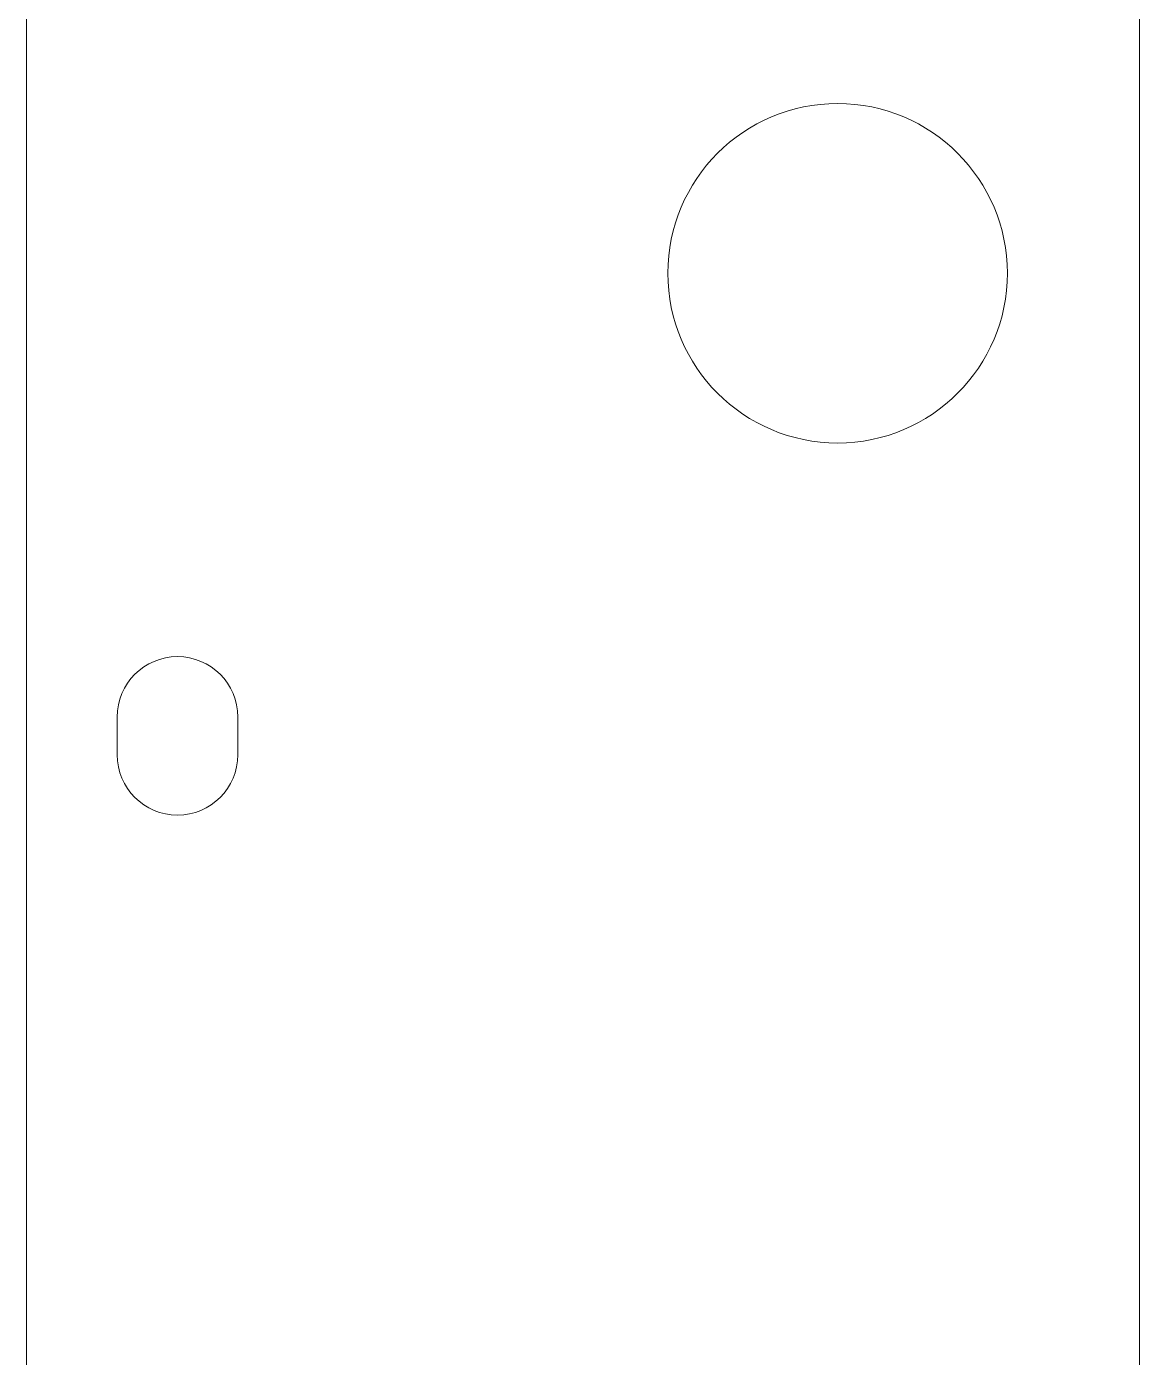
# Model space of a CAD drawing. Header units: millimetres. Extents: x -182 to 182, y -145 to 145.
# Drawn here: x -118.31 to -88.81, y -109.84 to -74.57 of the extents above; entities that cross this region are included whole.
import ezdxf

# ---------------------------------------------------------------- set-up
doc = ezdxf.new("R2010")
doc.units = ezdxf.units.MM
doc.header["$MEASUREMENT"] = 0
doc.layers.add('layer 1', color=7, linetype='Continuous')

msp = doc.modelspace()

# ---------------------------------------------------------------- linework, layer by layer
at = {"layer": 'layer 1', "color": 7, "lineweight": 9}
for points, knots in [([(-102.469, 4.5513), (-102.469, 4.5513), (-118.3128, -11.2916), (-118.3128, -11.2916), (-118.3128, -11.2916), (-118.3128, -11.2916), (-118.3128, -130.8689), (-118.3128, -130.8689), (-118.3128, -130.8689), (-118.3128, -131.9689), (-117.4127, -132.8689), (-116.3128, -132.8689), (-116.3128, -132.8689), (-116.3128, -132.8689), (-96.8128, -132.8689), (-96.8128, -132.8689), (-96.8128, -132.8689), (-92.3945, -132.8689), (-88.8128, -129.2872), (-88.8128, -124.8689), (-88.8128, -124.8689), (-88.8128, -83.6144), (-88.8128, -42.3598), (-88.8128, -1.1053), (-88.8128, -1.1053), (-88.8128, 2.0523), (-90.6425, 4.7823), (-93.2993, 6.0833), (-93.2993, 6.0833), (-94.124, 5.054), (-95.3913, 4.3947), (-96.8128, 4.3947), (-96.8128, 4.3947), (-98.2343, 4.3947), (-99.5016, 5.054), (-100.3263, 6.0833), (-100.3263, 6.0833), (-101.1243, 5.6925), (-101.8474, 5.1728), (-102.469, 4.5513)], [0, 0, 0, 0, 0.0909091, 0.0909091, 0.0909091, 0.0909091, 0.1818182, 0.1818182, 0.1818182, 0.1818182, 0.2727273, 0.2727273, 0.2727273, 0.2727273, 0.3636364, 0.3636364, 0.3636364, 0.3636364, 0.4545455, 0.4545455, 0.4545455, 0.4545455, 0.5454545, 0.5454545, 0.5454545, 0.5454545, 0.6363636, 0.6363636, 0.6363636, 0.6363636, 0.7272727, 0.7272727, 0.7272727, 0.7272727, 0.8181818, 0.8181818, 0.8181818, 0.8181818, 1, 1, 1, 1]), ([(-96.8128, -85.6053), (-99.298, -85.6053), (-101.3128, -83.5905), (-101.3128, -81.1053), (-101.3128, -81.1053), (-101.3128, -78.6201), (-99.298, -76.6053), (-96.8128, -76.6053), (-96.8128, -76.6053), (-94.3276, -76.6053), (-92.3128, -78.6201), (-92.3128, -81.1053), (-92.3128, -81.1053), (-92.3128, -83.5905), (-94.3276, -85.6053), (-96.8128, -85.6053)], [0, 0, 0, 0, 0.2, 0.2, 0.2, 0.2, 0.4, 0.4, 0.4, 0.4, 0.6, 0.6, 0.6, 0.6, 1, 1, 1, 1]), ([(-112.7128, -93.8607), (-112.7128, -93.8607), (-112.7128, -93.8689), (-112.7128, -93.8689), (-112.7128, -93.8689), (-112.7128, -94.7525), (-113.4292, -95.4689), (-114.3128, -95.4689), (-114.3128, -95.4689), (-115.1964, -95.4689), (-115.9128, -94.7525), (-115.9128, -93.8689), (-115.9128, -93.8689), (-115.9128, -93.8689), (-115.9128, -93.8607), (-115.9128, -93.8607), (-115.9128, -93.8607), (-115.9128, -93.8607), (-115.9128, -92.8771), (-115.9128, -92.8771), (-115.9128, -92.8771), (-115.9128, -92.8771), (-115.9128, -92.8689), (-115.9128, -92.8689), (-115.9128, -92.8689), (-115.9128, -91.9853), (-115.1964, -91.2689), (-114.3128, -91.2689), (-114.3128, -91.2689), (-113.4292, -91.2689), (-112.7128, -91.9853), (-112.7128, -92.8689), (-112.7128, -92.8689), (-112.7128, -92.8689), (-112.7128, -92.8771), (-112.7128, -92.8771), (-112.7128, -92.8771), (-112.7128, -92.8771), (-112.7128, -93.8607), (-112.7128, -93.8607)], [0, 0, 0, 0, 0.0909091, 0.0909091, 0.0909091, 0.0909091, 0.1818182, 0.1818182, 0.1818182, 0.1818182, 0.2727273, 0.2727273, 0.2727273, 0.2727273, 0.3636364, 0.3636364, 0.3636364, 0.3636364, 0.4545455, 0.4545455, 0.4545455, 0.4545455, 0.5454545, 0.5454545, 0.5454545, 0.5454545, 0.6363636, 0.6363636, 0.6363636, 0.6363636, 0.7272727, 0.7272727, 0.7272727, 0.7272727, 0.8181818, 0.8181818, 0.8181818, 0.8181818, 1, 1, 1, 1])]:
    msp.add_open_spline(points, degree=3, knots=knots, dxfattribs=at)

doc.saveas('drawing.dxf')
